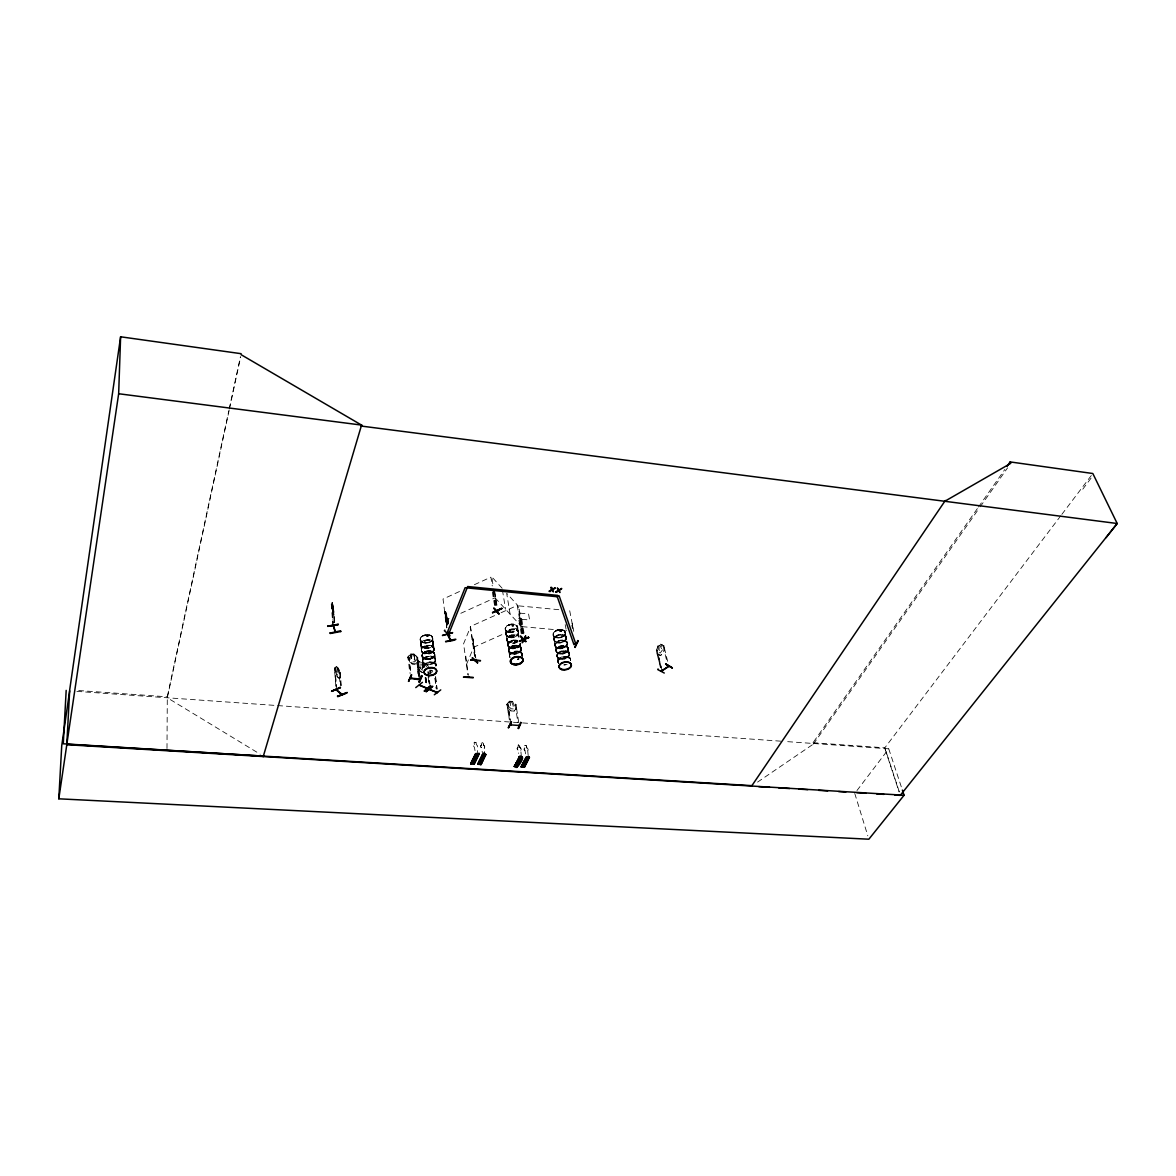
<?xml version="1.0" encoding="UTF-8"?>
<svg xmlns="http://www.w3.org/2000/svg" width="1176" height="1176" viewBox="0 0 1176 1176"><rect width="100%" height="100%" fill="white"/><g stroke="black" fill="none" stroke-linecap="round" stroke-linejoin="round"><path stroke-width="0.75" stroke-dasharray="5 3.75" d="M166.992 748.495L167.301 696.809L228.791 410.865M332.514 606.052L332.426 603.876M481.234 743.173L481.454 745.084A2.102 1.617 25.2 0 0 481.41 747.745L482.425 752.728M475.001 750.611L474.384 747.216A2.102 1.617 24.9 0 1 474.428 744.555L474.178 742.482M659.001 645.727L659.177 650.401L660.265 651.122L661.618 648.784L659.824 645.183L659.075 645.756M435.429 660.442A6.365 3.925 -6.9 0 1 426.006 664.631A6.365 3.925 -6.9 0 1 425.874 657.81A6.365 3.925 -6.9 0 1 435.429 660.442L436.046 665.337L435.443 660.265M422.64 660.706L421.493 650.754M423.331 666.557L422.757 661.471M337.056 667.498L336.792 671.29L338.1 673.657L337.586 668.071M662.147 670.776L656.987 649.887L661.132 667.248M420.611 644.433L420.89 643.14M421.287 650.196L421.567 648.902M421.934 655.723C422.713 650.255 432.018 649.005 434.62 653.621L429.975 651.136M424.727 642.684L425.433 642.096L425.212 642.816M426.726 636.04L427.858 636.657M422.551 660.941L422.831 659.663M423.242 666.807L423.522 665.513M434.635 655.546C435.076 659.075 424.139 659.192 427.711 658.751M428.99 652.327L430.49 652.621M417.039 657.59L419.273 678.919M429.593 652.812L430.563 652.401L429.887 652.033M432.606 639.347L431.901 636.304M433.194 644.815L433.047 642.023M433.915 650.563L434.194 649.284A6.424 3.998 -6.9 0 0 424.492 646.668A6.424 3.998 -6.9 0 0 424.624 653.606A6.424 3.998 -6.9 0 0 434.165 649.358M434.694 654.547A6.336 3.925 -6.9 0 1 425.3 658.722A6.336 3.925 -6.9 0 1 425.168 651.916A6.336 3.925 -6.9 0 1 434.694 654.547L434.017 656.796M435.238 661.309L435.532 660.015A6.468 3.984 -6.9 0 0 425.771 657.413A6.468 3.984 -6.9 0 0 425.903 664.352A6.468 3.984 -6.9 0 0 435.488 660.089M424.271 666.88L425.447 664.602L427.432 668.218M422.757 669.247L422.375 665.984L420.258 662.485L419.92 666.424L420.905 668.056L422.493 667.498M229.173 409.086L240.316 357.254M229.144 410.38L167.301 697.78L260.249 754.242M229.526 408.587L240.742 356.49M505.9 633.776L506.209 632.556M506.812 639.479L507.121 638.274M510.163 632.218L509.546 631.777L510.56 631.762M510.178 631.556L509.531 631.938L510.487 632.041M513.236 625.323L512.192 625.309M508.591 642.64L507.709 644.977L508.017 643.816M513.089 625.926L512.574 625.029M513.25 624.985L513.471 626L511.957 625.985M508.517 650.122L508.84 648.917M509.443 655.929L509.767 654.723M513.001 648.27L512.221 648.27L512.957 648.049M512.663 648.505L512.633 647.697M513.045 648.373L512.795 648.285A6.277 3.895 -9.3 0 1 508.252 643.463A6.277 3.895 -9.3 0 1 517.322 640.7A6.277 3.895 -9.3 0 0 508.252 643.463A6.277 3.895 -9.3 0 0 512.81 648.343L513.148 648.035M514.838 641.684L515.852 641.861M514.97 641.361C516.249 643.39 516.132 640.67 515.147 641.332M518.293 634.143L518.616 632.923A6.365 3.984 -9.3 0 0 509.281 630.248A6.365 3.984 -9.3 0 0 508.973 637.23A6.365 3.984 -9.3 0 0 518.587 632.982M520.439 643.742L518.41 646.771L512.251 648.329M520.174 645.036L520.468 643.978A6.321 3.925 -9.3 0 1 512.824 648.549A6.321 3.925 -9.3 0 1 508.267 643.669A6.321 3.925 -9.3 0 1 517.366 640.846A6.277 3.91 -9.3 0 1 508.238 641.493A6.277 3.91 -9.3 0 1 509.678 635.599A6.277 3.91 -9.3 0 1 518.587 636.143M521.027 650.446L520.453 646.976M522.026 656.12L522.306 655.061A6.439 3.954 -9.3 0 0 515.235 651.725A6.439 3.954 -9.3 0 0 509.708 657.193M333.367 609.712L332.632 607.551M447.277 618.547L446.292 616.533M553.235 633.114L553.631 636.157L558.894 637.701M341.202 685.52L340.349 673.069L339.438 672.79L340.393 673.084L338.276 668.1C334.249 662.955 335.439 674.98 338.556 675.685L339.614 674.759M553.852 639.171L554.19 638.024M554.896 644.83L555.234 643.684M558.056 637.524L557.174 637.451L557.953 637.289M560.217 631.424L560.467 630.512M555.88 650.313L556.851 647.991M559.982 631.203L560.82 631.571L560.776 630.498M561.261 631.086L560.438 630.542M560.57 631.291L561.599 631.042M557.174 654.238L557.659 657.649M561.055 629.645C568.375 629.807 564.524 638.568 558.894 637.73M557.894 661.132L558.218 660.03M561.202 653.489L560.658 652.959M556.571 652.077L561.893 653.812L567.42 651.181M562.716 647.344L564.024 647.241M562.863 647.02L564.112 646.976M566.053 639.494L566.391 638.377A6.292 3.895 -10.6 0 0 557.306 635.716A6.292 3.895 -10.6 0 0 556.763 642.596A6.292 3.895 -10.6 0 0 566.362 638.406M568.434 649.078L567.449 651.372L565.039 653.018M568.155 650.343L568.478 649.299M569.125 655.693L569.463 654.576A6.336 3.881 -10.6 0 0 560.32 651.945A6.336 3.881 -10.6 0 0 559.761 658.795A6.336 3.881 -10.6 0 0 569.434 654.606M512.604 701.396L509.473 701.219L508.943 706.732L511.266 708.805L513.265 708.952L514.941 707.173L512.604 701.396L516.161 704.836M524.878 747.936L524.908 747.862A2.087 1.588 27.1 0 0 524.937 750.494L524.893 750.567A2.087 1.588 27.1 0 1 524.878 747.936L524.996 745.334M418.45 664.411L419.317 661.603L421.964 662.735L424.889 667.189L424.08 666.513M518.293 744.805L517.94 747.48A2.087 1.588 26.8 0 0 517.955 750.126L518.675 753.419M657.208 653.812L660.368 655.473L662.911 653.812L664.572 648.887M660.456 667.689L656.311 650.622L658.045 645.786L660.633 644.154L663.808 645.8M408.91 657.296L408.028 657.222L408.91 657.296L410.689 673.187M419.465 673.921L417.745 657.766L414.158 654.224L410.865 653.9L407.969 656.928L408.337 660.265L411.982 663.896L415.349 664.117L418.23 661.074L415.319 664.19L414.202 654.135L417.847 657.751M410.924 654.003L414.202 654.135L416.407 660.118L414.511 661.912L412.364 661.72L409.983 659.545L410.894 653.841L407.969 656.928L409.792 673.113M413.099 654.62L412.056 654.459L411.497 658.648L412.688 660.045L414.702 658.942M466.46 664.514L473.546 647.667M448.541 622.471L447.88 623.809L448.512 622.369M448.394 622.398L447.953 623.662M472.693 639.479L475.133 656.399M465.784 656.076L468.239 674.906M523.261 633.879L520.792 618.444L521.659 618.532L524.143 633.967M521.659 618.532L520.689 618.664M510.737 723.387L507.914 704.248L510.296 719.756M509.546 701.308L506.93 704.218L509.37 719.903M511.589 701.866L510.619 701.734L510.296 705.835L512.471 707.232L513.295 706.056L511.619 701.807M511.001 710.921L507.562 707.379L511.001 710.921L514.132 711.098L516.543 708.099M474.134 742.776L474.428 744.555M514.074 711.01L516.573 708.04M481.454 745.084L481.484 745.011A2.102 1.617 25.3 0 0 481.454 747.671L481.454 747.671M483.204 743.394L483.498 745.158A2.102 1.617 25.3 0 1 484.291 747.877L484.821 754.463L484.262 747.951A2.102 1.617 25.2 0 0 483.468 745.231L483.174 743.1M483.454 752.655L484.424 752.64M572.139 623.207L573.006 628.454M517.94 747.48L517.984 747.407A2.087 1.588 26.8 0 0 517.984 750.038L517.984 750.038M521.38 756.859L520.792 750.244A2.087 1.588 26.8 0 0 519.924 747.627L518.513 744.878M519.924 747.627L519.674 745.716M520.747 750.317L520.792 750.244A2.087 1.588 26.8 0 0 519.954 747.539M526.481 746.025L526.892 747.995A2.087 1.588 27.1 0 1 527.73 750.7L527.686 750.773A2.087 1.588 27.1 0 0 526.848 748.083L526.392 745.746M333.808 611.843L332.235 602.582L333.778 615.048L334.249 613.74M447.909 620.575L447.512 621.251L445.925 616.562L445.63 611.667L447.997 619.149M428.093 635.628L426.682 636.437M422.11 654.4L422.728 653.371M432.621 639.391C429.916 646.874 413.761 641.008 423.139 635.51A6.277 3.94 -6.8 0 1 432.665 638.186L433.282 642.978A6.306 3.94 -6.8 0 1 423.919 647.168A6.306 3.94 -6.8 0 1 423.772 640.317A6.306 3.94 -6.8 0 1 433.268 642.978L432.665 638.186A6.277 3.94 -6.8 0 1 423.345 642.361A6.277 3.94 -6.8 0 1 423.213 635.51A6.321 3.969 -6.8 0 1 432.724 638.362L432.562 637.245M429.416 652.033L428.77 653.018L430.328 653.018M562.76 647.182L563.848 647.697M511.928 625.456L512.618 625M507.973 643.904L509.693 641.949M515.103 642.214L514.926 641.479M515 641.934L515.926 642.067M520.292 643.86A6.277 3.895 -9.3 0 1 512.81 648.343L512.957 647.829M520.204 645.065L518.44 646.991M553.22 633.085L556.307 630.424A6.159 3.837 -10.6 0 1 565.244 633.085A6.159 3.837 -10.6 0 1 555.851 637.201A6.159 3.837 -10.6 0 1 556.38 630.439M556.248 649.152L557.968 647.315M757.565 782.099L813.41 744.055L813.013 742.717L977.447 508.473M978.505 506.974L1004.863 469.43M813.41 744.055L979.152 508.282M980.211 506.782L1007.597 467.827M1082.802 489.157L1092.43 476.324M899.287 791.801L884.837 747.818L1060.737 515.823M1061.854 514.368L1092.827 473.516M856.966 790.551L888.747 748.818L784.495 741.439M507.032 704.248L509.575 701.249M337.086 676.45L338.953 678.199L340.57 676.479M340.305 673.128L338.188 668.144L336.336 666.572L334.748 668.218L336.601 686.475M335.792 686.152L334.469 668.365L336.424 666.527M428.211 674.73L430.534 672.554L430.137 669.232M430.048 669.232L427.138 664.837L424.507 663.72L422.228 665.984L422.699 669.306M422.316 666.042L424.565 663.823L423.595 666.586L421.964 662.735L424.801 667.189M419.362 661.706C415.672 662.75 418.553 665.278 417.01 663.867M663.132 646.139L666.954 661.735M427.314 635.907L428.182 636.113L427.755 635.525M422.772 653.591L428.299 651.107M433.003 657.722L433.988 656.59M507.062 625.661L505.077 628.704L505.856 630.718M508.635 642.846L512.545 640.42L517.352 640.405M512.442 648.094L512.751 647.991A6.277 3.895 -9.3 0 0 520.233 643.507A6.262 3.895 -9.3 0 1 512.751 647.976L512.413 647.888M512.854 648.255L512.81 648.226A6.277 3.895 -9.3 0 0 520.277 643.816M560.07 630.865L561.084 630.821M556.851 647.976L562.437 645.521L566.773 646.315M564.068 647.506L563.627 647.609M424.433 663.779L427.108 664.91M423.066 672.731L420.508 671.496M656.487 650.622L657.369 650.313M474.354 742.203L475.957 742.497M427.932 636.525L427.255 635.775L427.623 636.598M429.696 642.081L431.004 641.346M431.695 658.457L433.018 657.737M507.047 625.632L511.56 624.088M510.09 631.997L505.886 630.733M508.15 632.041C511.898 633.452 519.851 630.527 516.984 625.705M509.678 641.92L512.574 640.655M518.454 647.02L513.927 648.564M561.29 631.497L559.761 631.247M562.025 636.907L563.348 636.172M557.953 647.3L564.083 645.756L567.773 647.3M459.522 591.499L443.029 599.054L446.792 627.925M474.384 584.707L490.877 577.166L492.259 585.927M335.263 668.688L334.469 668.365M338.173 668.203L340.393 685.211M445.807 620.105L449.144 618.591M460.816 613.299L494.185 598.187M338.953 678.199L337.056 676.509L334.675 668.13M444.895 611.976L445.704 611.608L444.704 611.785L446.924 627.381M494.596 615.636L470.312 626.558L474.56 656.105M501.079 612.725L517.264 605.449L521.938 633.261M473.311 647.403L520.762 626.249M521.291 633.805L518.572 618.4L519.38 618.032L522.115 633.438M522.276 633.1L520.027 617.753L523.026 633.438M473.09 638.994L472.12 639.171L473.09 638.994L475.765 657.619M519.557 618.223L518.572 618.4M520.453 618.223L519.719 617.885M423.125 635.481L429.519 634.966M430.078 653.003L428.814 652.9M513.221 625.985L512.324 626.058M430.166 658.986L431.71 658.486M512.912 632.026L514.426 631.497M515.941 642.39L515.206 642.508M556.307 630.409L559.453 629.616M563.48 646.609L564.612 647.02M565.009 652.798L560.379 653.43M524.952 745.408L526.172 745.628M445.557 611.814L448.379 623.853M444.646 613.166L445.63 611.667L445.263 613.622L444.646 613.166L446.512 627.381M445.939 612.902L446.101 615.063M446.263 613.578L448.041 623.942M445.498 616.298L446.851 621.736L446.66 613.74M447.674 618.532L448.306 624.5M331.25 603.979L332.764 623.883M332.661 604.611L333.249 608.227M332.014 607.213L332.896 612.828L332 607.169M512.574 640.641L517.396 640.641M430.137 658.78L425.3 659.016M512.692 648.049L509.458 647.535M509.928 624.382L513.192 624.088M512.295 648.564L513.927 648.535M428.299 651.136L429.975 651.107M565.259 632.144L565.391 633.158A6.203 3.866 -10.6 0 0 556.395 630.601A6.203 3.866 -10.6 0 0 555.851 637.407L557.689 637.48M559.453 629.63L561.055 629.616M515.25 704.762L517.822 722.196M78.733 690.533L167.301 696.809M813.013 742.717L884.837 747.818M76.881 691.385L511.604 722.137M513.442 722.27L520.762 722.784M522.6 722.917L782.657 741.306M507.062 704.262L507.885 704.321M507.797 704.512L506.974 704.453L509.458 719.697M417.627 658.06L416.745 657.972L417.715 657.84L419.95 677.229M415.275 664.028L411.982 663.896L410.894 653.841M522.173 626.646L566.611 630.703M519.954 613.137L528.568 613.945L529.612 620.002L520.968 619.208M558.776 609.683L518.66 605.861L523.364 633.658M427.108 659.06L422.184 656.59M560.29 653.812L557.571 653.048L555.983 651.151M512.515 648.505L508.458 646.771M482.072 742.468L483.13 743.173M513.192 624.118L516.97 625.676M423.948 658.501L425.3 659.001A6.365 3.94 -6.9 0 0 434.752 654.767L434.605 653.415M422.008 642.067L423.345 642.581A6.321 3.969 -6.8 0 0 432.724 638.362M429.505 634.981L430.857 635.496M422.184 654.547L422.184 656.781M422.419 670.335L418.744 666.895M420.464 671.555L417.465 667.13L420.405 671.614L423.125 672.672M431.989 672.701L430.166 670.702M667.63 661.294L663.808 645.668L660.559 644.11L663.073 648.99L660.265 653.048L658.178 652.21L658.045 645.786M657.134 653.768L660.309 655.429L662.911 653.812M656.311 650.622L660.662 667.806M664.646 648.932L663.881 645.712M663.793 645.8L663.323 646.388M423.948 658.472L422.213 656.825M430.857 635.525L431.915 636.26M566.788 646.344L567.729 647.079M495.052 597.834L521.527 626.573M502.152 588.294L491.744 576.813L493.391 587.324M422.845 662.176L423.551 663.132M421.581 651.43L422.287 652.386M435.267 663.676L435.973 664.631M420.905 645.668L421.596 646.624M434.532 657.81L435.238 658.78M428.99 671.187L430.945 673.892M433.209 647.065L433.915 648.049M432.489 641.317L433.194 642.302M507.841 645.83L508.502 646.976L507.665 644.771M506.106 635.011L506.782 636.025M521.424 652.798L521.997 653.694M517.822 630.762L518.41 631.688L517.734 630.645M558.071 662.367L558.718 663.411M555.072 646.065L555.719 647.094M554.675 641.435L553.852 639.274M569.728 658.031L570.375 659.089M567.743 647.094L568.317 648.241M568.64 652.283L569.404 654.914A6.247 3.822 -10.6 0 1 559.879 659.075A6.247 3.822 -10.6 0 1 560.438 652.327A6.247 3.822 -10.6 0 1 569.404 654.944M476.001 742.423L476.412 744.775A2.102 1.617 24.9 0 1 477.235 747.421L477.691 754.081M566.641 641.729L567.288 642.802M565.568 636.069L566.215 637.142M339.938 672.599L340.687 685.079M447.983 623.78L446.968 621.648L447.88 623.809M447.747 618.194L448.438 622.501M413.129 654.547L414.54 657.472M888.747 748.818L902.374 790.081M885.131 749.318L899.125 791.962M854.761 793.433L867.815 835.827M422.566 661.044L422.993 662.455M421.037 645.933L420.626 644.536L420.861 645.565M421.302 650.299L421.728 651.695M435.458 659.795A6.453 3.984 -6.9 0 0 425.741 657.119A6.453 3.984 -6.9 0 0 425.874 664.043A6.453 3.984 -6.9 0 0 435.458 659.795L435.105 658.516L435.326 659.515A6.365 3.925 -6.9 0 1 425.888 663.646A6.365 3.925 -6.9 0 1 425.756 656.825A6.365 3.925 -6.9 0 1 435.311 659.457L434.106 649.696M435.826 664.366L436.237 665.763A6.483 3.984 -6.9 0 0 428.799 662.279A6.483 3.984 -6.9 0 0 423.536 667.747M433.959 648.152L434.179 649.181M433.768 647.785L433.988 648.784A6.321 3.94 -6.9 0 1 424.61 652.915A6.321 3.94 -6.9 0 1 424.462 646.08A6.321 3.94 -6.9 0 1 433.973 648.726L433.4 643.933A6.321 3.954 -6.8 0 0 423.889 641.273A6.321 3.954 -6.8 0 0 424.022 648.138A6.321 3.954 -6.8 0 0 433.4 643.933L433.973 648.726M558.247 662.691L558.262 662.72A6.262 3.807 -10.6 0 1 563.01 657.59A6.262 3.807 -10.6 0 1 570.36 659.692L570.36 659.692A6.262 3.822 -10.6 0 0 562.819 656.605A6.262 3.822 -10.6 0 0 558.615 662.647M445.41 613.578L446.909 626.058M524.937 750.494L525.628 753.86M423.448 667.306L423.463 667.365A6.38 3.925 -7 0 1 429.71 662.882A6.38 3.925 -7 0 1 436.164 666.292M569.713 610.726L573.712 631.35M571.83 625.22L572.403 628.249M565.186 624.603L566.053 629.145M565.112 632.085L566.038 636.789M566.156 637.789A6.189 3.837 -10.6 0 1 556.704 641.92A6.189 3.837 -10.6 0 1 557.248 635.143A6.189 3.837 -10.6 0 1 566.156 637.789L567.097 642.449M569.111 652.989L567.273 643.404L567.405 644.36A6.203 3.837 -10.6 0 1 557.924 648.52A6.203 3.837 -10.6 0 1 558.468 641.758A6.203 3.837 -10.6 0 1 567.405 644.389M569.213 653.974A6.233 3.822 -10.6 0 1 559.702 658.119A6.233 3.822 -10.6 0 1 560.246 651.372A6.233 3.822 -10.6 0 1 569.213 653.974L570.184 658.736M553.205 635.084L554.058 639.803L553.925 638.833M554.219 640.758L555.072 645.462L554.954 644.492M555.248 646.418L557.027 656.046L556.895 655.047M557.189 656.972L558.071 661.765M505.9 633.879L506.077 634.908M506.827 639.582L506.988 640.611M508.532 650.225L508.694 651.254M509.458 656.032L509.62 657.061M522.703 633.585L518.028 605.772L506.68 593.277L510.105 614.166M435.311 659.457L434.106 649.696A6.321 3.94 -6.9 0 0 424.58 647.05A6.321 3.94 -6.9 0 0 424.712 653.885A6.321 3.94 -6.9 0 0 434.106 649.696M518.454 631.791L518.616 632.82M522.144 653.915L522.291 654.958M517.558 626.661L519.175 637.054M520.189 643.051L522.82 659.001M502.431 590.029L505.548 609.227M505.224 628.631L505.974 633.379M506.106 634.334L506.885 639.097M507.032 640.053L508.591 649.769M508.738 650.71L509.517 655.532M516.646 708.143L516.058 704.865L515.176 704.791L516.058 704.865L518.66 722.255M494.787 591.601L497.213 606.978M494.464 591.749L496.757 606.478M493.67 589.073L496.169 604.905M493.317 591.778L495.478 605.449M493.141 591.587L495.302 605.258M492.318 591.954L494.64 605.831M472.928 638.818L475.604 657.443M475.001 656.693L470.547 626.837L463.579 643.757L467.901 674.877M557.953 660.794L558.071 661.794M557.894 661.235L558.027 662.279M555.851 650.107L556.028 651.357M554.896 644.933L555.028 645.977M445.513 611.432L447.512 625.309M570.433 659.207L570.551 660.221M568.302 648.035L568.449 649.284M567.332 642.919L567.449 643.933M566.259 637.26L566.332 638.715A6.189 3.837 -10.6 0 1 556.88 642.875A6.189 3.837 -10.6 0 1 557.424 636.098A6.189 3.837 -10.6 0 1 566.332 638.73M522.232 655.414L522.232 655.444A6.336 3.895 -9.3 0 0 515.308 652.121A6.336 3.895 -9.3 0 0 509.855 657.516M435.62 676.715L437.134 688.974M435.399 676.891L436.913 689.151M435.135 678.17L436.428 688.68M434.914 678.346L436.208 688.857M432.518 670.335L432.695 671.775M428.505 672.04L429.975 684.329M428.285 672.231L429.549 682.756M427.799 671.746L429.269 684.035M428.211 677.2L429.049 684.226M426.035 677.714L426.873 684.741M425.815 677.905L426.653 684.932M425.33 677.42L426.168 684.447M425.109 677.611L425.947 684.638M420.155 639.215L420.714 644.022M420.802 644.977L421.39 649.784M417.759 663.852L419.053 674.789M418.538 676.259L417.171 663.867L418.318 676.435M408.998 657.075L410.777 672.966M527.73 750.7L528.333 757.3M339.938 673.231L340.908 685.652M334.704 621.251C333.322 611.197 334.543 610.991 332.117 602.597L333.205 622.604M334.631 622.457L332.999 604.832L334.278 622.516M331.617 603.92L333.131 623.809M334.778 668.086L336.571 690.165M517.558 641.964A6.277 3.91 -9.3 0 1 508.385 642.463A6.277 3.91 -9.3 0 1 509.84 636.569A6.277 3.91 -9.3 0 1 518.748 637.098M517.572 641.67A6.38 3.984 -9.3 0 1 508.252 642.169A6.38 3.984 -9.3 0 1 509.722 636.187A6.38 3.984 -9.3 0 1 518.778 636.731M517.514 641.376A6.38 3.984 -9.3 0 1 508.208 641.875A6.38 3.984 -9.3 0 1 509.678 635.893A6.38 3.984 -9.3 0 1 518.734 636.437M518.954 659.119A6.336 3.895 -9.3 0 1 517.425 659.648M518.939 658.839A6.439 3.954 -9.3 0 1 517.396 659.369M520.365 644.345A6.277 3.895 -9.3 0 1 512.883 648.829A6.277 3.895 -9.3 0 1 508.355 643.992A6.277 3.895 -9.3 0 1 517.396 641.185M510.296 657.428A6.336 3.895 -9.3 0 1 515.147 651.151A6.336 3.895 -9.3 0 1 521.806 655.517M509.649 656.899A6.424 3.954 -9.3 0 1 516.014 651.328A6.424 3.954 -9.3 0 1 521.968 655.855M518.895 658.531A6.424 3.954 -9.3 0 1 517.337 659.06M565.318 633.261A6.203 3.866 -10.6 0 1 555.851 637.407M567.126 664.308A6.262 3.807 -10.6 0 1 564.01 665.087M565.568 664.543A6.35 3.881 -10.6 0 1 563.936 664.808M558.659 663.308A6.35 3.881 -10.6 0 1 562.922 657.193A6.35 3.881 -10.6 0 1 570.522 660.339M558.6 663.014A6.35 3.881 -10.6 0 1 562.863 656.899A6.35 3.881 -10.6 0 1 570.478 660.045M423.36 642.566A6.321 3.969 -6.8 0 1 423.213 635.672M431.533 670.467A6.38 3.925 -7 0 1 429.901 670.746M431.519 670.188A6.483 3.984 -7 0 1 429.857 670.467M423.316 667.027A6.483 3.984 -7 0 1 429.666 662.485A6.483 3.984 -7 0 1 436.222 665.939M425.315 658.972A6.365 3.94 -6.9 0 1 425.183 652.121A6.365 3.94 -6.9 0 1 434.752 654.767M423.595 667.38A6.38 3.925 -6.9 0 1 429.593 661.897A6.38 3.925 -6.9 0 1 435.84 666.336M567.42 644.11L567.126 645.154L567.464 644.036A6.306 3.895 -10.6 0 0 558.365 641.39A6.306 3.895 -10.6 0 0 557.806 648.255A6.306 3.895 -10.6 0 0 567.435 644.051M509.428 652.371L508.738 651.357L509.414 652.386M507.709 641.743L507.032 640.7L507.62 641.64M508.164 631.791A6.233 3.925 -9.2 0 0 517.587 627.616A6.233 3.925 -9.2 0 0 508.458 624.926A6.233 3.925 -9.2 0 0 508.164 631.791M508.223 643.125A6.262 3.895 -9.3 0 0 512.751 647.976A6.277 3.895 -9.3 0 1 508.208 643.14A6.262 3.895 -9.3 0 1 517.264 640.332A6.277 3.895 -9.3 0 0 508.208 643.14M508.252 632.262A6.218 3.91 -9.2 0 0 517.646 628.087A6.218 3.91 -9.2 0 0 508.546 625.411A6.218 3.91 -9.2 0 0 508.252 632.262M508.179 631.982A6.277 3.94 -9.2 0 0 517.646 627.793A6.277 3.94 -9.2 0 0 508.473 625.073A6.277 3.94 -9.2 0 0 508.179 631.982M509.076 637.495A6.262 3.925 -9.3 0 0 518.543 633.32A6.262 3.925 -9.3 0 0 509.384 630.63A6.262 3.925 -9.3 0 0 509.076 637.495M508.929 636.936A6.365 3.984 -9.3 0 0 518.543 632.688A6.365 3.984 -9.3 0 0 509.223 629.954A6.365 3.984 -9.3 0 0 508.929 636.936M508.929 636.554A6.262 3.925 -9.3 0 0 518.395 632.365A6.262 3.925 -9.3 0 0 509.223 629.674A6.262 3.925 -9.3 0 0 508.929 636.554M511.619 653.562A6.409 3.969 -9.3 0 0 521.321 649.314A6.409 3.969 -9.3 0 0 511.928 646.609A6.409 3.969 -9.3 0 0 511.619 653.562M511.722 653.841A6.321 3.91 -9.3 0 0 521.277 649.652A6.321 3.91 -9.3 0 0 512.03 646.991A6.321 3.91 -9.3 0 0 511.722 653.856A6.321 3.91 -9.3 0 0 521.277 649.652A6.321 3.91 -9.3 0 0 512.03 647.006A6.321 3.91 -9.3 0 0 511.722 653.841M511.56 653.268A6.409 3.969 -9.3 0 0 521.262 649.02A6.409 3.969 -9.3 0 0 511.883 646.315A6.409 3.969 -9.3 0 0 511.56 653.268M511.56 652.871A6.306 3.91 -9.3 0 0 521.115 648.682A6.321 3.91 -9.3 0 0 511.869 646.021A6.321 3.91 -9.3 0 0 511.56 652.886A6.321 3.91 -9.3 0 0 521.115 648.682A6.306 3.91 -9.3 0 0 511.883 646.036A6.306 3.91 -9.3 0 0 511.56 652.871M558.82 653.283A6.203 3.822 -10.6 0 0 568.287 649.152A6.203 3.822 -10.6 0 0 559.364 646.55A6.203 3.822 -10.6 0 0 558.82 653.283M558.762 652.945A6.203 3.807 -10.6 0 0 568.214 648.829A6.203 3.807 -10.6 0 0 559.306 646.227A6.203 3.807 -10.6 0 0 558.762 652.945M555.939 637.671A6.145 3.822 -10.6 0 0 565.318 633.555A6.145 3.822 -10.6 0 0 556.469 630.924A6.145 3.822 -10.6 0 0 555.939 637.671M557.747 647.579A6.203 3.837 -10.6 0 0 567.229 643.448A6.203 3.837 -10.6 0 0 558.291 640.817A6.203 3.837 -10.6 0 0 557.747 647.579M557.762 647.961A6.306 3.895 -10.6 0 0 567.376 643.757A6.306 3.895 -10.6 0 0 558.306 641.096A6.306 3.895 -10.6 0 0 557.762 647.961M556.718 642.302A6.292 3.895 -10.6 0 0 566.317 638.112A6.292 3.895 -10.6 0 0 557.262 635.422A6.292 3.895 -10.6 0 0 556.718 642.302M558.923 653.797A6.203 3.807 -10.6 0 0 568.375 649.681A6.218 3.822 -10.6 0 0 559.453 647.065A6.218 3.822 -10.6 0 0 558.909 653.797A6.218 3.822 -10.6 0 0 568.39 649.666A6.203 3.807 -10.6 0 0 559.467 647.079A6.203 3.807 -10.6 0 0 558.923 653.797M559.702 658.501A6.336 3.881 -10.6 0 0 569.375 654.312A6.336 3.881 -10.6 0 0 560.276 651.651A6.336 3.881 -10.6 0 0 559.702 658.501M425.256 658.384A6.321 3.925 -6.9 0 0 434.65 654.209A6.321 3.925 -6.9 0 0 425.124 651.577A6.321 3.925 -6.9 0 0 425.256 658.384A6.321 3.91 -6.9 0 0 434.635 654.224A6.321 3.91 -6.9 0 0 425.139 651.592A6.321 3.91 -6.9 0 0 425.271 658.384M423.419 642.831A6.262 3.94 -6.8 0 0 432.709 638.671A6.262 3.94 -6.8 0 0 423.272 636.01A6.262 3.94 -6.8 0 0 423.419 642.831M423.948 647.858A6.409 4.013 -6.8 0 0 433.444 643.595A6.409 4.013 -6.8 0 0 423.801 640.891A6.409 4.013 -6.8 0 0 423.948 647.858M424.036 648.123A6.306 3.94 -6.8 0 0 433.385 643.948A6.306 3.94 -6.8 0 0 423.889 641.273A6.306 3.94 -6.8 0 0 424.036 648.123M424.595 653.312A6.424 3.998 -6.9 0 0 434.12 649.064A6.424 3.998 -6.9 0 0 424.462 646.359A6.424 3.998 -6.9 0 0 424.595 653.312M423.904 647.55A6.409 4.013 -6.8 0 0 433.415 643.301A6.409 4.013 -6.8 0 0 423.772 640.597A6.409 4.013 -6.8 0 0 423.904 647.55M425.359 659.251A6.336 3.925 -6.9 0 0 434.752 655.076A6.336 3.925 -6.9 0 0 425.227 652.43A6.336 3.925 -6.9 0 0 425.359 659.251A6.321 3.91 -6.9 0 0 434.738 655.076A6.321 3.91 -6.9 0 0 425.242 652.445A6.321 3.91 -6.9 0 0 425.374 659.251"/><path stroke-width="1.5" d="M523.055 639.391L521.923 638.95M468.239 677.347L468.298 676.479M468.651 677.332L468.636 676.494M751.905 785.656L66.826 744.246L118.658 393.74L120.613 336.792L241.08 353.682L241.124 354.696L361.561 425.095L361.282 426.065L1117.2 523.511L1106.013 537.697M902.374 790.081L904.065 795.241L868.858 839.208L58.8 798.813L66.797 744.702L69.693 689.886L120.613 336.792M66.179 690.385L63.269 743.791L263.351 756.124M58.8 798.813L61.725 745.775L69.649 690.871M664.278 673.039L657.751 669.6L658.075 668.923M473.222 677.773L463.447 677.141L473.193 677.347M448.1 634.908L450.849 640.391L450.393 639.185M477.574 662.5L472.149 658.001L477.559 662.867M447.512 633.114L448.335 632.747M472.561 657.796L477.544 662.911M450.055 635.849L444.381 630.733L444.822 630.115M419.332 685.27L427.153 688.475M475.06 660.309L475.971 659.324M263.174 756.756L361.561 425.095M361.429 426.08L361.723 425.109L118.658 393.74M495.39 611.549L496.493 611.358L495.39 611.226M508.679 727.738L511.384 721.976M432.768 686.284L426.109 691.811L432.474 686.49M422.449 682.345L415.76 687.592M525.599 636.26L522.614 642.419M335.189 632.218L333.455 625.72M335.572 631.997L335.263 630.851M411.556 675.156L408.542 681.374L411.512 674.701M408.542 681.33L411.438 674.73M411.247 678.537C407.91 677.538 423.154 681.154 419.009 678.567M446.895 633.482L465.108 587.706L557.042 596.717L557.659 595.379L467.68 586.53L448.865 633.658L446.806 632.806M419.2 679.155L420.258 678.993L410.409 678.155M421.978 675.965L418.965 682.227L421.42 675.524M422.022 676.009L419.509 682.256M480.425 660.5L470.709 659.883M522.144 642.816L525.628 635.893M525.334 639.597L524.217 639.788L525.246 639.038M511.486 722.049L508.252 727.768L511.413 721.623M510.163 724.842L519.395 725.489M474.178 764.062L470.694 763.827L475.383 753.919L478.882 754.169L474.134 764.091L478.852 754.183M470.709 763.841C486.893 732.339 461.139 784.804 476.456 753.978M476.177 753.772L470.87 763.459M471.532 763.783L475.824 753.963M478.294 754.125L473.516 764.033L478.015 754.007M473.693 764.033C487.334 739.278 470.121 764.944 473.884 763.665M519.351 725.43L518.278 725.607L519.16 725.695M482.733 754.272L477.926 764.165C485.291 756.036 485.703 746.29 478.397 764.312M478.338 764.312L483.321 754.316M478.72 764.341L483.468 754.448M485.967 754.625L482.689 754.183L477.735 764.253L481.219 764.503L480.161 764.429L485.703 754.389L481.146 764.503M480.175 764.444L485.115 754.36M480.587 764.473L484.982 754.566M485.703 754.389L480.925 764.091M480.94 764.385L485.747 754.492M336.865 690.033L341.966 694.399L340.981 693.472M576.166 644.316L575.446 643.948M575.108 643.448L575.946 644.36M575.152 647.462L577.754 640.538M578.357 640.994L574.667 647.315M514.353 766.135C519.483 762.224 524.716 745.893 514.838 766.561L519.351 756.506C531.038 754.125 505.151 782.084 521.762 756.771M514.368 766.414L519.777 756.756L514.573 766.532M516.955 766.708L521.747 756.683L517.19 766.737M524.525 767.164L521.115 766.928L526.142 757.153L529.288 757.168L524.481 767.178M521.188 766.943C537.417 736.411 512.163 787.112 526.716 757.197M521.497 766.958L526.525 757.182M526.907 756.991L521.277 766.561M529.523 757.403C521.291 766.517 521.909 773.867 529.332 757.27M528.553 757.344L523.482 767.09L529.288 757.168L524.055 767.134M497.08 610.859L497.845 610.682M661.162 671.143L668.923 666.351M661.882 670.055L661.603 671.217M661.382 671.275L668.615 666.233M751.538 786.2L945.342 500.462M1006.965 466.431L1010.125 461.918L1092.827 473.516L1117.2 523.511L900.404 795.182M335.998 689.665L341.51 694.56M450.54 639.817L450.452 640.508M514.191 766.502L517.352 766.517M519.939 756.55L519.204 756.727M521.747 756.683L517.028 766.693M661.25 671.07L662 670.599M335.542 632.071L333.337 625.676M420.288 684.829L420.273 685.358M424.168 690.974L430.475 685.652M424.521 691.15L430.828 685.843M437.56 692.473L429.696 689.577M430.401 689.254L430.622 689.077M440.75 689.886L434.311 694.781M575.226 643.992L576.181 644.08M551.603 587.397L552.338 589.455L555.043 587.75M549.207 591.014L550.103 591.543L551.941 589.779M561.584 588.397L558.879 590.102L559.967 592.528L558.482 590.425M555.748 591.66L556.63 592.19L558.571 590.881M549.295 591.469L551.691 589.338M552.029 590.22L553.426 591.881L552.588 589.896L555.116 588.191M555.822 592.116L558.232 589.985M559.129 590.543L561.658 588.838M665.807 664.293L672.319 667.894L665.616 663.984M522.173 639.391L523.026 639.068L522.085 639.141M944.784 501.285L1010.757 463.329L1010.125 461.918M331.764 691.091L340.467 687.651L331.764 691.4M331.529 691.253L340.393 687.21M337.541 696.413C355.24 688.372 344.95 695.031 337.468 695.986M501.785 608.477L492.509 612.622L501.74 608.183M447.703 633.305L448.512 632.938L447.821 633.291M498.933 613.975L493.949 608.345L498.859 613.534M520.703 636.525L526.01 641.567L520.63 636.084M475.442 660.427L476.133 660.089M528.7 637.701L519.292 640.949M419.465 685.02L427.373 688.283M437.428 692.693L429.725 689.548M452.554 632.864L442.514 635.275M442.529 635.584L452.525 632.556M445.66 641.802C464.344 636.04 453.039 641.92 445.586 641.376M575.902 644.213L559.188 595.923L557.174 596.438L573.962 644.698L575.784 643.537M338.218 624.221L327.634 626.191L338.335 624.618M327.722 626.411L338.32 624.456M330.089 632.688L330.25 633.511L340.761 631.527M497.904 611.153L497.566 611.314M499.006 613.872L493.876 608.021M520.762 636.407L525.569 641.67M510.899 725.122L511.104 724.372M410.6 678.14L411.277 678.229M66.797 744.702L904.065 795.241M758.785 786.656L769.677 787.317M778.732 787.876L789.625 788.552M798.68 789.111L807.75 789.669M818.643 790.345L827.698 790.904M838.591 791.566L845.838 792.021M856.716 792.683L865.786 793.241M876.679 793.918L883.926 794.359M894.804 795.035L900.243 795.373M518.837 757.52L521.821 757.726M525.804 757.961L528.774 758.167M475.104 754.742L478.147 754.963M482.204 755.198L485.218 755.404M470.65 660.001L480.484 660.838M550.838 587.324L551.676 587.853M557.38 587.985L558.791 589.661M450.379 640.45L447.453 634.481M521.174 722.681L518.484 728.488L517.91 728.018M518.484 728.473L520.645 722.27M666.101 664.117L672.319 667.894M478.794 764.327L477.926 763.885M476.221 660.089L475.251 660.853M492.582 612.755L501.843 608.639M528.715 637.715L528.362 636.98M550.912 587.765L551.764 589.793M557.468 588.426L558.321 590.44M340.761 631.585L340.599 630.762L330.118 633.07M524.143 639.715L525.143 639.274M346.406 692.84L337.821 696.692M526.554 762.254L523.585 762.048M526.039 763.253L523.085 763.048M525.584 764.121L522.629 763.93M525.084 765.12L522.129 764.914M524.746 765.767L521.791 765.576M519.616 761.827L516.646 761.622M519.101 762.812L516.132 762.607M518.66 763.694L515.691 763.489M518.16 764.694L515.191 764.488M517.822 765.341L514.853 765.15M483.115 759.549L480.102 759.328M482.63 760.549L479.617 760.343M482.219 761.431L479.205 761.225M481.734 762.43L478.72 762.224M481.41 763.092L478.397 762.886M476.06 759.108L473.031 758.887M475.574 760.108L472.546 759.902M475.163 760.99L472.135 760.784M474.678 761.989L471.664 761.783M474.369 762.665L471.341 762.46M448.541 632.335L448.865 633.658M411.409 677.714L411.38 678.493M522.041 662.029A6.321 3.881 -9.3 0 1 512.163 663.676M528.45 637.348L519.41 641.376L528.48 637.407M513.456 664.514A6.336 3.881 -9.3 0 0 523.041 660.339A6.336 3.881 -9.3 0 0 513.78 657.707A6.336 3.881 -9.3 0 0 513.456 664.514M513.398 664.337A6.365 3.91 -9.3 0 0 523.041 660.118A6.365 3.91 -9.3 0 0 513.721 657.487A6.336 3.881 -9.3 0 0 513.398 664.19A6.336 3.881 -9.3 0 0 522.982 660.015A6.336 3.881 -9.3 0 0 513.721 657.384A6.365 3.91 -9.3 0 0 513.398 664.337M561.834 669.659A6.262 3.793 -10.6 0 0 571.404 665.528A6.262 3.793 -10.6 0 0 562.407 662.941A6.262 3.793 -10.6 0 0 561.834 669.659M561.775 669.32A6.247 3.793 -10.6 0 0 571.315 665.204A6.247 3.793 -10.6 0 0 562.349 662.617A6.247 3.793 -10.6 0 0 561.775 669.32M427.285 675.406A6.38 3.91 -7 0 0 436.752 671.217A6.38 3.91 -7 0 0 427.167 668.615A6.38 3.91 -7 0 0 427.285 675.406M427.255 675.068A6.38 3.91 -7 0 0 436.722 670.893A6.38 3.91 -7 0 0 427.123 668.291A6.38 3.91 -7 0 0 427.255 675.068"/></g></svg>
